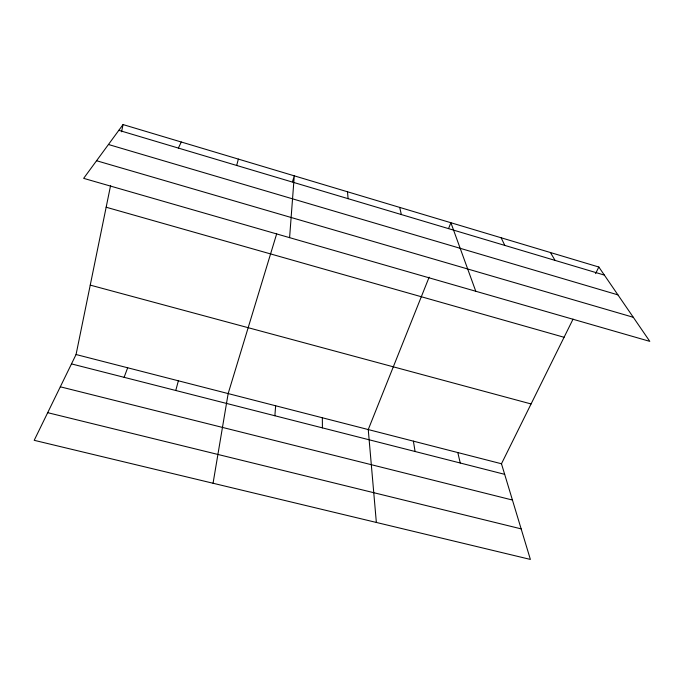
<?xml version="1.0" encoding="UTF-8"?>
<svg xmlns="http://www.w3.org/2000/svg" width="684" height="684" viewBox="0 0 684 684"><rect width="100%" height="100%" fill="white"/><g stroke="black" fill="none" stroke-linecap="round" stroke-linejoin="round"><path stroke-width="1.03" d="M289.597 237.647L294.282 175.839L292.47 181.824M274.874 415.752L275.652 405.774M213.057 483.255L228.157 393.582L276.678 233.825M573.055 319.12L501.475 463.769L530.382 559.426L34.2 440.316L76.061 354.526L110.603 185.475M121.572 131.79L123.043 124.573L598.833 267.025L649.8 341.367L83.653 178.353L123.043 124.573M236.673 165.46L238.365 159.098M175.771 390.487L178.37 380.8M124.103 377.32L127.677 367.778M429.142 277.157L368.248 429.561L376.354 522.456M448.567 228.542L450.884 222.727L475.782 291.264M178.37 148.077L181.294 142.016M595.567 273.626L598.833 267.025M47.692 412.674L521.148 528.869M60.312 386.802L512.436 500.038M71.487 363.905L504.672 474.337M76.061 354.526L501.475 463.769M90.245 285.117L531.066 403.953M106.157 207.226L564.069 337.28M96.555 160.731L633.29 317.282M108.448 144.495L617.917 294.864M118.836 130.319L604.365 275.096M550.432 252.533L555.057 260.39M501.133 237.776L504.801 245.411M457.801 452.551L460.255 463.017M399.687 207.397L401.354 214.562M413.392 441.146L415.085 451.5M347.489 191.768L348.096 198.685M322.344 417.77L322.412 427.876"/></g></svg>
